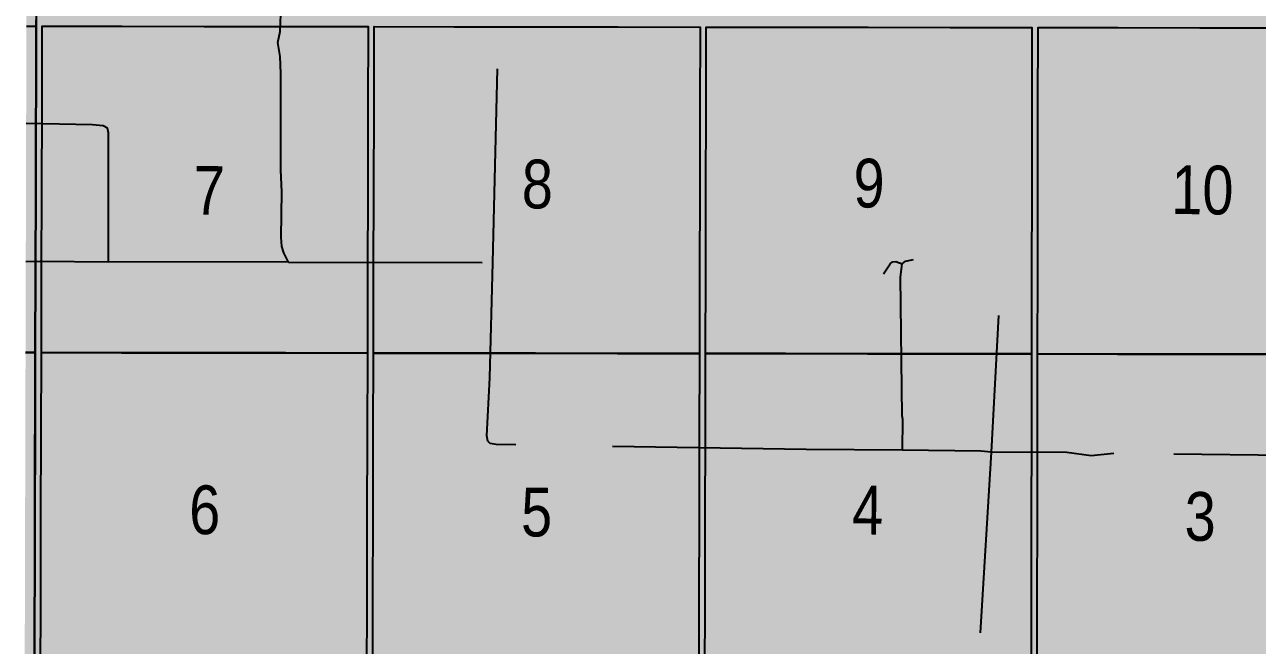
# Model space of a CAD drawing. Extents: x 570482 to 581403, y 6264409 to 6273171.
# Drawn here: x 570481.5 to 570683.6, y 6270785 to 6270886.8 of the extents above; entities that cross this region are included whole.
import ezdxf

# ---------------------------------------------------------------- set-up
doc = ezdxf.new("R2010")
doc.units = 0
doc.header["$LTSCALE"] = 5
doc.linetypes.add('DASHED2', pattern=[9.525, 6.35, -3.175])
doc.layers.add('RoadSeg', color=57, linetype='DASHED2')
doc.layers.add('Townships', color=57, linetype='Continuous')
doc.layers.add('ROUTE-MAP-BACKGROUND-H', color=7, linetype='Continuous', true_color=0xf0ebff)
doc.layers.add('Sections', color=7, linetype='Continuous', true_color=0x13f661)
doc.styles.add('120', font='ARIALN.TTF', dxfattribs={"height": 13})

msp = doc.modelspace()

# ---------------------------------------------------------------- hatches: boundary and pattern name
at = {"layer": 'ROUTE-MAP-BACKGROUND-H'}
h = msp.add_hatch(color=256, dxfattribs=at)
h.dxf.hatch_style = 1
h.paths.add_polyline_path([(571171.112, 6270453.937), (571171.532, 6270781.165), (571139.113, 6270781.063), (571139.013, 6270832.812), (571138.478, 6271104.55), (570482.402, 6271104.607), (570481.546, 6270777.122), (570519.672, 6270776.969), (570518.91, 6270453.936), (570899.088, 6270453.629), (571061.346, 6270453.809)])

# ---------------------------------------------------------------- linework, layer by layer
at = {"layer": 'RoadSeg'}
for p, q in [((570558.308, 6270847.836), (570559.344, 6270891.545)), ((570524.765, 6270847.844), (570495.282, 6270847.918)), ((570524.765, 6270847.844), (570558.308, 6270847.836)), ((570640.002, 6270816.741), (570641.195, 6270839.149))]:
    msp.add_line(p, q, dxfattribs=at)
for points in [[(570524.765, 6270847.844), (570524.024, 6270849.386), (570523.708, 6270850.423), (570523.6, 6270851.955), (570523.685, 6270859.341), (570523.544, 6270863.004), (570523.532, 6270878.81), (570523.411, 6270881.607), (570523.049, 6270883.909), (570523.41, 6270885.667), (570523.555, 6270888.526), (570523.576, 6270906.396)], [(570495.282, 6270847.918), (570495.29, 6270869.082), (570495.103, 6270869.85), (570494.41, 6270870.227), (570492.649, 6270870.389), (570481.791, 6270870.631)], [(570481.731, 6270847.999), (570484.07, 6270848.032), (570495.282, 6270847.918)], [(570625.399, 6270817.042), (570609.66, 6270817.162), (570558.826, 6270817.979), (570557.831, 6270818.161), (570557.437, 6270818.534), (570557.318, 6270819.401), (570557.771, 6270828.911), (570558.308, 6270847.836)], [(570622.303, 6270845.976), (570623.428, 6270847.621), (570623.799, 6270847.915), (570624.332, 6270848.006), (570625.358, 6270847.623)], [(570625.399, 6270817.042), (570625.48, 6270822.099), (570625.356, 6270822.666), (570625.122, 6270845.398), (570625.358, 6270847.623)], [(570625.358, 6270847.623), (570625.93, 6270848.047), (570627.232, 6270848.292)], [(570640.002, 6270816.741), (570638.274, 6270816.868), (570625.399, 6270817.042)], [(570634.265, 6270712.412), (570633.889, 6270713.849), (570635.872, 6270748.191), (570638.228, 6270787.12), (570640.002, 6270816.741)], [(570723.178, 6270815.703), (570715.294, 6270815.829), (570710.297, 6270815.51), (570701.62, 6270816.016), (570660.065, 6270816.518), (570656.365, 6270816.145), (570652.38, 6270816.641), (570640.002, 6270816.741)]]:
    msp.add_lwpolyline(points, dxfattribs=at)
at = {"layer": 'Sections', "color": 8}
for points in [[(570481.832, 6270886.581), (570483.426, 6270886.573), (570483.391, 6270873.192), (570483.356, 6270859.811), (570483.322, 6270846.43), (570483.287, 6270833.049), (570481.692, 6270833.058)], [(570481.692, 6270833.058), (570483.287, 6270833.049), (570483.252, 6270819.668), (570483.217, 6270806.287), (570483.182, 6270792.965), (570483.147, 6270779.643), (570481.553, 6270779.651)]]:
    msp.add_lwpolyline(points, dxfattribs=at)
for points in [[(570497.395, 6270833.029), (570484.29, 6270833.048), (570484.325, 6270846.429), (570484.36, 6270859.81), (570484.395, 6270873.191), (570484.43, 6270886.571), (570497.53, 6270886.553), (570510.964, 6270886.534), (570524.399, 6270886.515), (570537.833, 6270886.496), (570537.804, 6270873.115), (570537.774, 6270859.734), (570537.744, 6270846.353), (570537.714, 6270832.972), (570524.275, 6270832.991), (570510.835, 6270833.01)], [(570551.823, 6270832.952), (570538.718, 6270832.971), (570538.748, 6270846.352), (570538.777, 6270859.732), (570538.807, 6270873.113), (570538.837, 6270886.494), (570551.937, 6270886.476), (570565.371, 6270886.457), (570578.806, 6270886.438), (570592.24, 6270886.419), (570592.216, 6270873.038), (570592.191, 6270859.657), (570592.167, 6270846.276), (570592.142, 6270832.895), (570578.702, 6270832.914), (570565.263, 6270832.933)], [(570606.251, 6270832.875), (570593.146, 6270832.893), (570593.17, 6270846.274), (570593.195, 6270859.655), (570593.219, 6270873.036), (570593.244, 6270886.417), (570606.344, 6270886.399), (570619.778, 6270886.38), (570633.213, 6270886.361), (570646.647, 6270886.342), (570646.628, 6270872.961), (570646.609, 6270859.58), (570646.589, 6270846.199), (570646.57, 6270832.818), (570633.13, 6270832.837), (570619.691, 6270832.856)], [(570660.677, 6270832.798), (570647.573, 6270832.816), (570647.593, 6270846.197), (570647.612, 6270859.578), (570647.632, 6270872.959), (570647.651, 6270886.34), (570660.749, 6270886.322), (570674.183, 6270886.303), (570687.616, 6270886.284), (570701.049, 6270886.265), (570701.034, 6270872.884), (570701.02, 6270859.503), (570701.005, 6270846.122), (570700.991, 6270832.74), (570687.553, 6270832.76), (570674.115, 6270832.779)], [(570497.261, 6270779.623), (570484.151, 6270779.642), (570484.186, 6270792.964), (570484.22, 6270806.286), (570484.255, 6270819.667), (570484.29, 6270833.048), (570497.395, 6270833.029), (570510.835, 6270833.01), (570524.275, 6270832.991), (570537.714, 6270832.972), (570537.685, 6270819.591), (570537.655, 6270806.21), (570537.625, 6270792.888), (570537.596, 6270779.566), (570524.151, 6270779.585), (570510.706, 6270779.604)], [(570551.709, 6270779.546), (570538.599, 6270779.565), (570538.629, 6270792.887), (570538.658, 6270806.209), (570538.688, 6270819.59), (570538.718, 6270832.971), (570551.823, 6270832.952), (570565.263, 6270832.933), (570578.702, 6270832.914), (570592.142, 6270832.895), (570592.118, 6270819.514), (570592.093, 6270806.133), (570592.069, 6270792.811), (570592.044, 6270779.489), (570578.599, 6270779.508), (570565.154, 6270779.527)], [(570606.158, 6270779.469), (570593.048, 6270779.487), (570593.072, 6270792.809), (570593.097, 6270806.131), (570593.121, 6270819.512), (570593.146, 6270832.893), (570606.251, 6270832.875), (570619.691, 6270832.856), (570633.13, 6270832.837), (570646.57, 6270832.818), (570646.551, 6270819.437), (570646.531, 6270806.056), (570646.512, 6270792.733), (570646.493, 6270779.411), (570633.048, 6270779.43), (570619.603, 6270779.45)], [(570660.604, 6270779.391), (570647.496, 6270779.41), (570647.516, 6270792.732), (570647.535, 6270806.054), (570647.554, 6270819.435), (570647.573, 6270832.816), (570660.677, 6270832.798), (570674.115, 6270832.779), (570687.553, 6270832.76), (570700.991, 6270832.74), (570700.976, 6270819.359), (570700.962, 6270805.978), (570700.948, 6270792.656), (570700.933, 6270779.334), (570687.49, 6270779.353), (570674.047, 6270779.372)]]:
    msp.add_lwpolyline(points, close=True, dxfattribs=at)
at = {"layer": 'Townships'}
for points in [[(570482.395, 6271102.017), (570483.989, 6271102.009), (570483.919, 6271075.245), (570483.849, 6271048.482), (570483.779, 6271021.72), (570483.71, 6270995.293), (570483.707, 6270994.289), (570483.637, 6270967.528), (570483.568, 6270940.766), (570483.498, 6270914.004), (570483.429, 6270887.576), (570483.426, 6270886.573), (570483.356, 6270859.811), (570483.287, 6270833.049), (570483.217, 6270806.287), (570483.147, 6270779.643), (570483.145, 6270778.71), (570481.55, 6270778.716)], [(570684.151, 6270778.358), (570683.147, 6270778.359), (570656.502, 6270778.392), (570630.192, 6270778.424), (570629.188, 6270778.425), (570602.543, 6270778.458), (570576.233, 6270778.49), (570575.229, 6270778.491), (570548.584, 6270778.523), (570522.274, 6270778.556), (570521.271, 6270778.557), (570494.632, 6270778.664), (570483.145, 6270778.71), (570483.147, 6270779.643), (570483.217, 6270806.287), (570483.287, 6270833.049), (570483.356, 6270859.811), (570483.426, 6270886.573), (570483.429, 6270887.576)]]:
    msp.add_lwpolyline(points, dxfattribs=at)

# ---------------------------------------------------------------- texts
at = {"layer": 'RoadSeg', "style": '120'}
for s, height, p in [('8', 7.99, (570563.002, 6270856.713)), ('9', 7.99, (570617.363, 6270856.857)), ('10', 7.9898, (570669.457, 6270855.773)), ('7', 7.99, (570509.217, 6270855.658)), ('6', 7.99, (570508.487, 6270803.303)), ('4', 7.99, (570617.139, 6270803.253)), ('5', 7.99, (570562.892, 6270802.924)), ('3', 7.99, (570671.643, 6270802.216))]:
    msp.add_text(s, height=height, rotation=359.45036, dxfattribs=at).set_placement(p)

doc.saveas('drawing.dxf')
